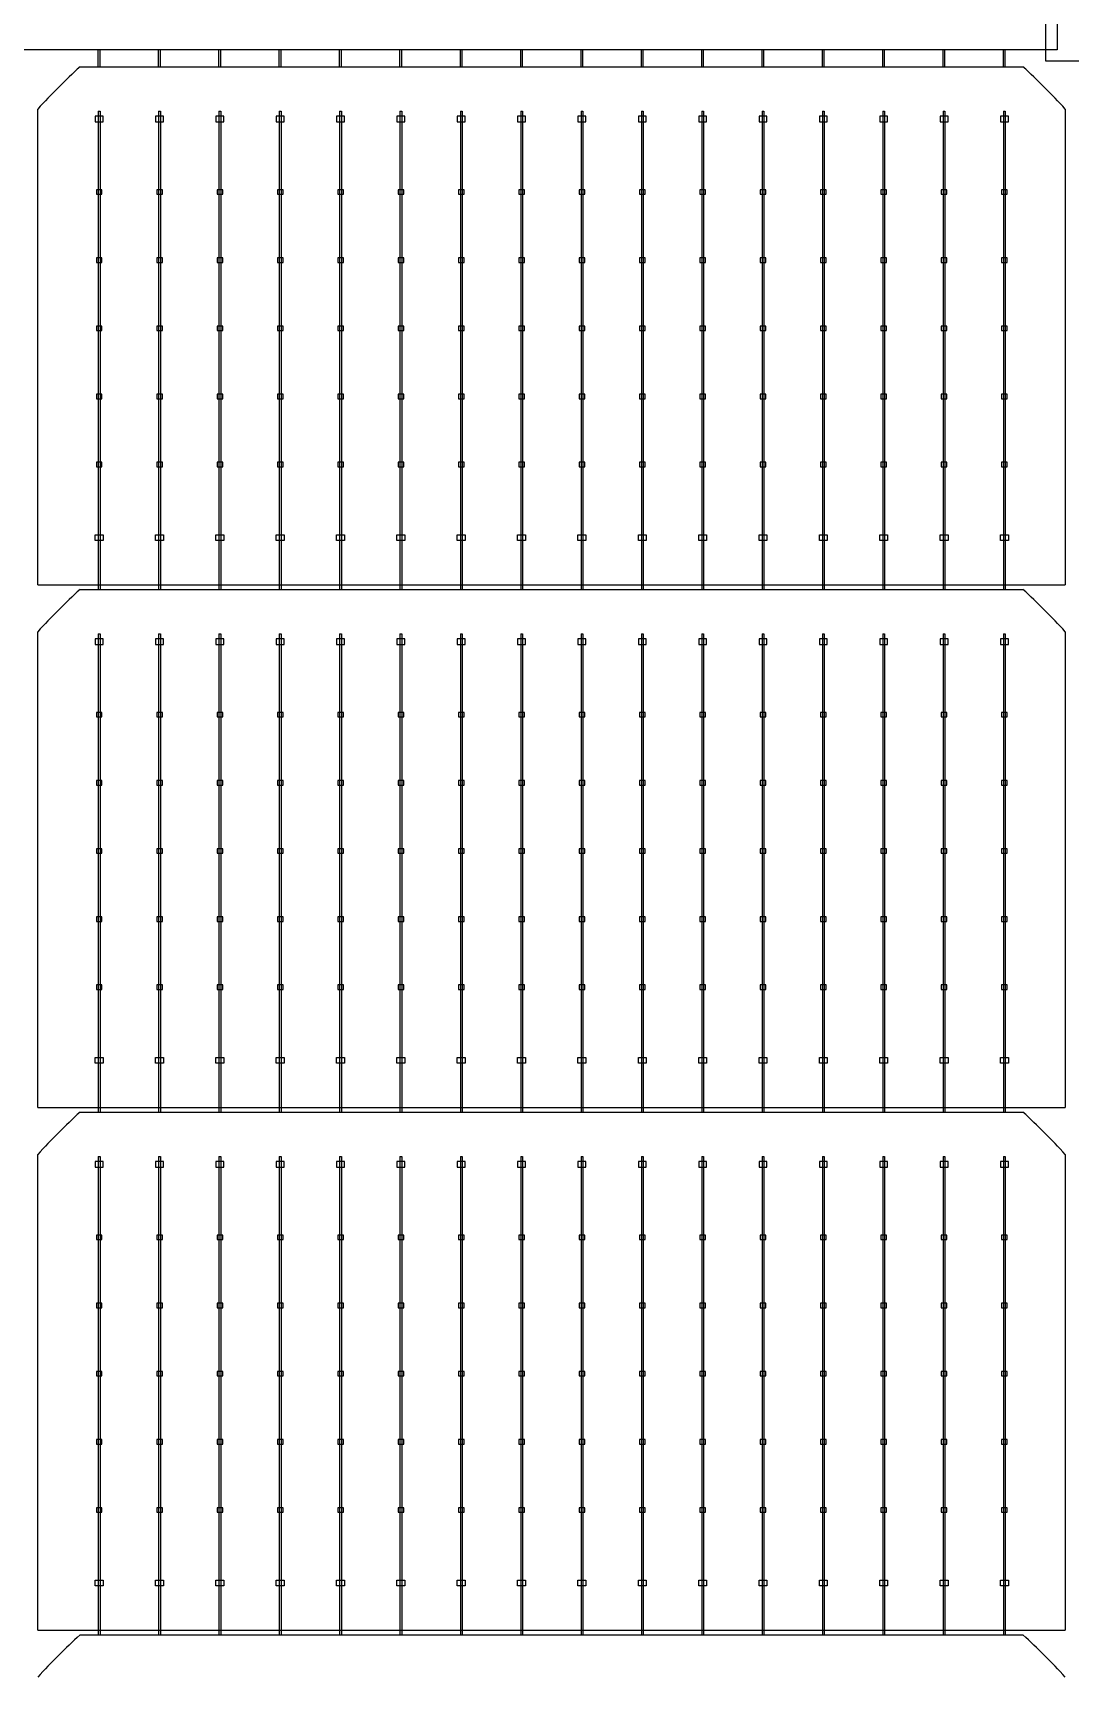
# Model space of a CAD drawing. Header units: millimetres. Extents: x 10297564 to 11610295, y -9287743 to -8409454.
# Drawn here: x 10400729 to 10403294, y -9094487 to -9090420 of the extents above; entities that cross this region are included whole.
import ezdxf

# ---------------------------------------------------------------- set-up
doc = ezdxf.new("R2010")
doc.units = ezdxf.units.MM
doc.header["$LTSCALE"] = 100

msp = doc.modelspace()

# ---------------------------------------------------------------- linework, layer by layer
for p, q in [((10400890.8, -9090504), (10400890.8, -9090462.1)), ((10400895.3, -9090504), (10400895.3, -9090462.1)), ((10401040, -9090504), (10401040, -9090462.1)), ((10401044.5, -9090504), (10401044.5, -9090462.1)), ((10401189.3, -9090504), (10401189.3, -9090462.1)), ((10401193.8, -9090504), (10401193.8, -9090462.1)), ((10401338.5, -9090504), (10401338.5, -9090462.1)), ((10401343, -9090504), (10401343, -9090462.1)), ((10401487.8, -9090504), (10401487.8, -9090462.1)), ((10401492.3, -9090504), (10401492.3, -9090462.1)), ((10401637, -9090504), (10401637, -9090462.1)), ((10401641.5, -9090504), (10401641.5, -9090462.1)), ((10401786.3, -9090504), (10401786.3, -9090462.1)), ((10401790.7, -9090504), (10401790.7, -9090462.1)), ((10401935.5, -9090504), (10401935.5, -9090462.1)), ((10401940, -9090504), (10401940, -9090462.1)), ((10402084.8, -9090504), (10402084.8, -9090462.1)), ((10402089.2, -9090504), (10402089.2, -9090462.1)), ((10402234, -9090504), (10402234, -9090462.1)), ((10402238.5, -9090504), (10402238.5, -9090462.1)), ((10402383.3, -9090504), (10402383.3, -9090462.1)), ((10402387.7, -9090504), (10402387.7, -9090462.1)), ((10402532.5, -9090504), (10402532.5, -9090462.1)), ((10402537, -9090504), (10402537, -9090462.1)), ((10402681.8, -9090504), (10402681.8, -9090462.1)), ((10402686.2, -9090504), (10402686.2, -9090462.1)), ((10402831, -9090504), (10402831, -9090462.1)), ((10402835.5, -9090504), (10402835.5, -9090462.1)), ((10402980.3, -9090504), (10402980.3, -9090462.1)), ((10402984.7, -9090504), (10402984.7, -9090462.1)), ((10403129.5, -9090504), (10403129.5, -9090462.1)), ((10403134, -9090504), (10403134, -9090462.1)), ((10400890.8, -9090613.8), (10400890.8, -9091796.7)), ((10400895.3, -9090613.8), (10400895.3, -9091796.7)), ((10401040, -9090613.8), (10401040, -9091796.7)), ((10401044.5, -9090613.8), (10401044.5, -9091796.7)), ((10401189.3, -9090613.8), (10401189.3, -9091796.7)), ((10401193.8, -9090613.8), (10401193.8, -9091796.7)), ((10401338.5, -9090613.8), (10401338.5, -9091796.7)), ((10401343, -9090613.8), (10401343, -9091796.7)), ((10401487.8, -9090613.8), (10401487.8, -9091796.7)), ((10401492.3, -9090613.8), (10401492.3, -9091796.7)), ((10401637, -9090613.8), (10401637, -9091796.7)), ((10401641.5, -9090613.8), (10401641.5, -9091796.7)), ((10401786.3, -9090613.8), (10401786.3, -9091796.7)), ((10401790.7, -9090613.8), (10401790.7, -9091796.7)), ((10401935.5, -9090613.8), (10401935.5, -9091796.7)), ((10401940, -9090613.8), (10401940, -9091796.7)), ((10402084.8, -9090613.8), (10402084.8, -9091796.7)), ((10402089.2, -9090613.8), (10402089.2, -9091796.7)), ((10402234, -9090613.8), (10402234, -9091796.7)), ((10402238.5, -9090613.8), (10402238.5, -9091796.7)), ((10402383.3, -9090613.8), (10402383.3, -9091796.7)), ((10402387.7, -9090613.8), (10402387.7, -9091796.7)), ((10402532.5, -9090613.8), (10402532.5, -9091796.7)), ((10402537, -9090613.8), (10402537, -9091796.7)), ((10402681.8, -9090613.8), (10402681.8, -9091796.7)), ((10402686.2, -9090613.8), (10402686.2, -9091796.7)), ((10402831, -9090613.8), (10402831, -9091796.7)), ((10402835.5, -9090613.8), (10402835.5, -9091796.7)), ((10402980.3, -9090613.8), (10402980.3, -9091796.7)), ((10402984.7, -9090613.8), (10402984.7, -9091796.7)), ((10403129.5, -9090613.8), (10403129.5, -9091796.7)), ((10403134, -9090613.8), (10403134, -9091796.7)), ((10400741, -9091785.5), (10403282.4, -9091785.5)), ((10400890.8, -9091906.5), (10400890.8, -9093089.4)), ((10400895.3, -9091906.5), (10400895.3, -9093089.4)), ((10401040, -9091906.5), (10401040, -9093089.4)), ((10401044.5, -9091906.5), (10401044.5, -9093089.4)), ((10401189.3, -9091906.5), (10401189.3, -9093089.4)), ((10401193.8, -9091906.5), (10401193.8, -9093089.4)), ((10401338.5, -9091906.5), (10401338.5, -9093089.4)), ((10401343, -9091906.5), (10401343, -9093089.4)), ((10401487.8, -9091906.5), (10401487.8, -9093089.4)), ((10401492.3, -9091906.5), (10401492.3, -9093089.4)), ((10401637, -9091906.5), (10401637, -9093089.4)), ((10401641.5, -9091906.5), (10401641.5, -9093089.4)), ((10401786.3, -9091906.5), (10401786.3, -9093089.4)), ((10401790.7, -9091906.5), (10401790.7, -9093089.4)), ((10401935.5, -9091906.5), (10401935.5, -9093089.4)), ((10401940, -9091906.5), (10401940, -9093089.4)), ((10402084.8, -9091906.5), (10402084.8, -9093089.4)), ((10402089.2, -9091906.5), (10402089.2, -9093089.4)), ((10402234, -9091906.5), (10402234, -9093089.4)), ((10402238.5, -9091906.5), (10402238.5, -9093089.4)), ((10402383.3, -9091906.5), (10402383.3, -9093089.4)), ((10402387.7, -9091906.5), (10402387.7, -9093089.4)), ((10402532.5, -9091906.5), (10402532.5, -9093089.4)), ((10402537, -9091906.5), (10402537, -9093089.4)), ((10402681.8, -9091906.5), (10402681.8, -9093089.4)), ((10402686.2, -9091906.5), (10402686.2, -9093089.4)), ((10402831, -9091906.5), (10402831, -9093089.4)), ((10402835.5, -9091906.5), (10402835.5, -9093089.4)), ((10402980.3, -9091906.5), (10402980.3, -9093089.4)), ((10402984.7, -9091906.5), (10402984.7, -9093089.4)), ((10403129.5, -9091906.5), (10403129.5, -9093089.4)), ((10403134, -9091906.5), (10403134, -9093089.4)), ((10400741, -9093078.1), (10403282.4, -9093078.1)), ((10400890.8, -9093199.1), (10400890.8, -9094382)), ((10400895.3, -9093199.1), (10400895.3, -9094382)), ((10401040, -9093199.1), (10401040, -9094382)), ((10401044.5, -9093199.1), (10401044.5, -9094382)), ((10401189.3, -9093199.1), (10401189.3, -9094382)), ((10401193.8, -9093199.1), (10401193.8, -9094382)), ((10401338.5, -9093199.1), (10401338.5, -9094382)), ((10401343, -9093199.1), (10401343, -9094382)), ((10401487.8, -9093199.1), (10401487.8, -9094382)), ((10401492.3, -9093199.1), (10401492.3, -9094382)), ((10401637, -9093199.1), (10401637, -9094382)), ((10401641.5, -9093199.1), (10401641.5, -9094382)), ((10401786.3, -9093199.1), (10401786.3, -9094382)), ((10401790.7, -9093199.1), (10401790.7, -9094382)), ((10401935.5, -9093199.1), (10401935.5, -9094382)), ((10401940, -9093199.1), (10401940, -9094382)), ((10402084.8, -9093199.1), (10402084.8, -9094382)), ((10402089.2, -9093199.1), (10402089.2, -9094382)), ((10402234, -9093199.1), (10402234, -9094382)), ((10402238.5, -9093199.1), (10402238.5, -9094382)), ((10402383.3, -9093199.1), (10402383.3, -9094382)), ((10402387.7, -9093199.1), (10402387.7, -9094382)), ((10402532.5, -9093199.1), (10402532.5, -9094382)), ((10402537, -9093199.1), (10402537, -9094382)), ((10402681.8, -9093199.1), (10402681.8, -9094382)), ((10402686.2, -9093199.1), (10402686.2, -9094382)), ((10402831, -9093199.1), (10402831, -9094382)), ((10402835.5, -9093199.1), (10402835.5, -9094382)), ((10402980.3, -9093199.1), (10402980.3, -9094382)), ((10402984.7, -9093199.1), (10402984.7, -9094382)), ((10403129.5, -9093199.1), (10403129.5, -9094382)), ((10403134, -9093199.1), (10403134, -9094382)), ((10400741, -9094370.8), (10403282.4, -9094370.8))]:
    msp.add_line(p, q)
for points in [[(10403359.8, -9090490), (10403234.3, -9090490), (10403234.3, -9090350.5), (10403359.8, -9090350.5)], [(10403262.2, -9090462.1), (10398198.9, -9090462.1), (10398198.9, -9090378.4), (10403262.2, -9090378.4)], [(10400902.8, -9090639.9), (10400902.8, -9090625.9), (10400883.3, -9090625.9), (10400883.3, -9090639.9)], [(10401052, -9090639.9), (10401052, -9090625.9), (10401032.5, -9090625.9), (10401032.5, -9090639.9)], [(10401201.3, -9090639.9), (10401201.3, -9090625.9), (10401181.8, -9090625.9), (10401181.8, -9090639.9)], [(10401350.5, -9090639.9), (10401350.5, -9090625.9), (10401331, -9090625.9), (10401331, -9090639.9)], [(10401499.8, -9090639.9), (10401499.8, -9090625.9), (10401480.3, -9090625.9), (10401480.3, -9090639.9)], [(10401649, -9090639.9), (10401649, -9090625.9), (10401629.5, -9090625.9), (10401629.5, -9090639.9)], [(10401798.3, -9090639.9), (10401798.3, -9090625.9), (10401778.8, -9090625.9), (10401778.8, -9090639.9)], [(10401947.5, -9090639.9), (10401947.5, -9090625.9), (10401928, -9090625.9), (10401928, -9090639.9)], [(10402096.8, -9090639.9), (10402096.8, -9090625.9), (10402077.2, -9090625.9), (10402077.2, -9090639.9)], [(10402246, -9090639.9), (10402246, -9090625.9), (10402226.5, -9090625.9), (10402226.5, -9090639.9)], [(10402395.3, -9090639.9), (10402395.3, -9090625.9), (10402375.7, -9090625.9), (10402375.7, -9090639.9)], [(10402544.5, -9090639.9), (10402544.5, -9090625.9), (10402525, -9090625.9), (10402525, -9090639.9)], [(10402693.8, -9090639.9), (10402693.8, -9090625.9), (10402674.2, -9090625.9), (10402674.2, -9090639.9)], [(10402843, -9090639.9), (10402843, -9090625.9), (10402823.5, -9090625.9), (10402823.5, -9090639.9)], [(10402992.3, -9090639.9), (10402992.3, -9090625.9), (10402972.7, -9090625.9), (10402972.7, -9090639.9)], [(10403141.5, -9090639.9), (10403141.5, -9090625.9), (10403122, -9090625.9), (10403122, -9090639.9)], [(10400886.1, -9090819.4), (10400900, -9090819.4), (10400900, -9090808.2), (10400886.1, -9090808.2)], [(10401035.3, -9090819.4), (10401049.3, -9090819.4), (10401049.3, -9090808.2), (10401035.3, -9090808.2)], [(10401184.6, -9090819.4), (10401198.5, -9090819.4), (10401198.5, -9090808.2), (10401184.6, -9090808.2)], [(10401333.8, -9090819.4), (10401347.7, -9090819.4), (10401347.7, -9090808.2), (10401333.8, -9090808.2)], [(10401483, -9090819.4), (10401497, -9090819.4), (10401497, -9090808.2), (10401483, -9090808.2)], [(10401632.3, -9090819.4), (10401646.2, -9090819.4), (10401646.2, -9090808.2), (10401632.3, -9090808.2)], [(10401781.5, -9090819.4), (10401795.5, -9090819.4), (10401795.5, -9090808.2), (10401781.5, -9090808.2)], [(10401930.8, -9090819.4), (10401944.7, -9090819.4), (10401944.7, -9090808.2), (10401930.8, -9090808.2)], [(10402080, -9090819.4), (10402094, -9090819.4), (10402094, -9090808.2), (10402080, -9090808.2)], [(10402229.3, -9090819.4), (10402243.2, -9090819.4), (10402243.2, -9090808.2), (10402229.3, -9090808.2)], [(10402378.5, -9090819.4), (10402392.5, -9090819.4), (10402392.5, -9090808.2), (10402378.5, -9090808.2)], [(10402527.8, -9090819.4), (10402541.7, -9090819.4), (10402541.7, -9090808.2), (10402527.8, -9090808.2)], [(10402677, -9090819.4), (10402691, -9090819.4), (10402691, -9090808.2), (10402677, -9090808.2)], [(10402826.3, -9090819.4), (10402840.2, -9090819.4), (10402840.2, -9090808.2), (10402826.3, -9090808.2)], [(10402975.5, -9090819.4), (10402989.5, -9090819.4), (10402989.5, -9090808.2), (10402975.5, -9090808.2)], [(10403124.8, -9090819.4), (10403138.7, -9090819.4), (10403138.7, -9090808.2), (10403124.8, -9090808.2)], [(10400886.1, -9090987.9), (10400900, -9090987.9), (10400900, -9090976.7), (10400886.1, -9090976.7)], [(10401035.3, -9090987.9), (10401049.3, -9090987.9), (10401049.3, -9090976.7), (10401035.3, -9090976.7)], [(10401184.6, -9090987.9), (10401198.5, -9090987.9), (10401198.5, -9090976.7), (10401184.6, -9090976.7)], [(10401333.8, -9090987.9), (10401347.7, -9090987.9), (10401347.7, -9090976.7), (10401333.8, -9090976.7)], [(10401483, -9090987.9), (10401497, -9090987.9), (10401497, -9090976.7), (10401483, -9090976.7)], [(10401632.3, -9090987.9), (10401646.2, -9090987.9), (10401646.2, -9090976.7), (10401632.3, -9090976.7)], [(10401781.5, -9090987.9), (10401795.5, -9090987.9), (10401795.5, -9090976.7), (10401781.5, -9090976.7)], [(10401930.8, -9090987.9), (10401944.7, -9090987.9), (10401944.7, -9090976.7), (10401930.8, -9090976.7)], [(10402080, -9090987.9), (10402094, -9090987.9), (10402094, -9090976.7), (10402080, -9090976.7)], [(10402229.3, -9090987.9), (10402243.2, -9090987.9), (10402243.2, -9090976.7), (10402229.3, -9090976.7)], [(10402378.5, -9090987.9), (10402392.5, -9090987.9), (10402392.5, -9090976.7), (10402378.5, -9090976.7)], [(10402527.8, -9090987.9), (10402541.7, -9090987.9), (10402541.7, -9090976.7), (10402527.8, -9090976.7)], [(10402677, -9090987.9), (10402691, -9090987.9), (10402691, -9090976.7), (10402677, -9090976.7)], [(10402826.3, -9090987.9), (10402840.2, -9090987.9), (10402840.2, -9090976.7), (10402826.3, -9090976.7)], [(10402975.5, -9090987.9), (10402989.5, -9090987.9), (10402989.5, -9090976.7), (10402975.5, -9090976.7)], [(10403124.8, -9090987.9), (10403138.7, -9090987.9), (10403138.7, -9090976.7), (10403124.8, -9090976.7)], [(10400886.1, -9091156.4), (10400900, -9091156.4), (10400900, -9091145.2), (10400886.1, -9091145.2)], [(10401035.3, -9091156.4), (10401049.3, -9091156.4), (10401049.3, -9091145.2), (10401035.3, -9091145.2)], [(10401184.6, -9091156.4), (10401198.5, -9091156.4), (10401198.5, -9091145.2), (10401184.6, -9091145.2)], [(10401333.8, -9091156.4), (10401347.7, -9091156.4), (10401347.7, -9091145.2), (10401333.8, -9091145.2)], [(10401483, -9091156.4), (10401497, -9091156.4), (10401497, -9091145.2), (10401483, -9091145.2)], [(10401632.3, -9091156.4), (10401646.2, -9091156.4), (10401646.2, -9091145.2), (10401632.3, -9091145.2)], [(10401781.5, -9091156.4), (10401795.5, -9091156.4), (10401795.5, -9091145.2), (10401781.5, -9091145.2)], [(10401930.8, -9091156.4), (10401944.7, -9091156.4), (10401944.7, -9091145.2), (10401930.8, -9091145.2)], [(10402080, -9091156.4), (10402094, -9091156.4), (10402094, -9091145.2), (10402080, -9091145.2)], [(10402229.3, -9091156.4), (10402243.2, -9091156.4), (10402243.2, -9091145.2), (10402229.3, -9091145.2)], [(10402378.5, -9091156.4), (10402392.5, -9091156.4), (10402392.5, -9091145.2), (10402378.5, -9091145.2)], [(10402527.8, -9091156.4), (10402541.7, -9091156.4), (10402541.7, -9091145.2), (10402527.8, -9091145.2)], [(10402677, -9091156.4), (10402691, -9091156.4), (10402691, -9091145.2), (10402677, -9091145.2)], [(10402826.3, -9091156.4), (10402840.2, -9091156.4), (10402840.2, -9091145.2), (10402826.3, -9091145.2)], [(10402975.5, -9091156.4), (10402989.5, -9091156.4), (10402989.5, -9091145.2), (10402975.5, -9091145.2)], [(10403124.8, -9091156.4), (10403138.7, -9091156.4), (10403138.7, -9091145.2), (10403124.8, -9091145.2)], [(10400886.1, -9091324.9), (10400900, -9091324.9), (10400900, -9091313.7), (10400886.1, -9091313.7)], [(10401035.3, -9091324.9), (10401049.3, -9091324.9), (10401049.3, -9091313.7), (10401035.3, -9091313.7)], [(10401184.6, -9091324.9), (10401198.5, -9091324.9), (10401198.5, -9091313.7), (10401184.6, -9091313.7)], [(10401333.8, -9091324.9), (10401347.7, -9091324.9), (10401347.7, -9091313.7), (10401333.8, -9091313.7)], [(10401483, -9091324.9), (10401497, -9091324.9), (10401497, -9091313.7), (10401483, -9091313.7)], [(10401632.3, -9091324.9), (10401646.2, -9091324.9), (10401646.2, -9091313.7), (10401632.3, -9091313.7)], [(10401781.5, -9091324.9), (10401795.5, -9091324.9), (10401795.5, -9091313.7), (10401781.5, -9091313.7)], [(10401930.8, -9091324.9), (10401944.7, -9091324.9), (10401944.7, -9091313.7), (10401930.8, -9091313.7)], [(10402080, -9091324.9), (10402094, -9091324.9), (10402094, -9091313.7), (10402080, -9091313.7)], [(10402229.3, -9091324.9), (10402243.2, -9091324.9), (10402243.2, -9091313.7), (10402229.3, -9091313.7)], [(10402378.5, -9091324.9), (10402392.5, -9091324.9), (10402392.5, -9091313.7), (10402378.5, -9091313.7)], [(10402527.8, -9091324.9), (10402541.7, -9091324.9), (10402541.7, -9091313.7), (10402527.8, -9091313.7)], [(10402677, -9091324.9), (10402691, -9091324.9), (10402691, -9091313.7), (10402677, -9091313.7)], [(10402826.3, -9091324.9), (10402840.2, -9091324.9), (10402840.2, -9091313.7), (10402826.3, -9091313.7)], [(10402975.5, -9091324.9), (10402989.5, -9091324.9), (10402989.5, -9091313.7), (10402975.5, -9091313.7)], [(10403124.8, -9091324.9), (10403138.7, -9091324.9), (10403138.7, -9091313.7), (10403124.8, -9091313.7)], [(10400886.1, -9091493.4), (10400900, -9091493.4), (10400900, -9091482.2), (10400886.1, -9091482.2)], [(10401035.3, -9091493.4), (10401049.3, -9091493.4), (10401049.3, -9091482.2), (10401035.3, -9091482.2)], [(10401184.6, -9091493.4), (10401198.5, -9091493.4), (10401198.5, -9091482.2), (10401184.6, -9091482.2)], [(10401333.8, -9091493.4), (10401347.7, -9091493.4), (10401347.7, -9091482.2), (10401333.8, -9091482.2)], [(10401483, -9091493.4), (10401497, -9091493.4), (10401497, -9091482.2), (10401483, -9091482.2)], [(10401632.3, -9091493.4), (10401646.2, -9091493.4), (10401646.2, -9091482.2), (10401632.3, -9091482.2)], [(10401781.5, -9091493.4), (10401795.5, -9091493.4), (10401795.5, -9091482.2), (10401781.5, -9091482.2)], [(10401930.8, -9091493.4), (10401944.7, -9091493.4), (10401944.7, -9091482.2), (10401930.8, -9091482.2)], [(10402080, -9091493.4), (10402094, -9091493.4), (10402094, -9091482.2), (10402080, -9091482.2)], [(10402229.3, -9091493.4), (10402243.2, -9091493.4), (10402243.2, -9091482.2), (10402229.3, -9091482.2)], [(10402378.5, -9091493.4), (10402392.5, -9091493.4), (10402392.5, -9091482.2), (10402378.5, -9091482.2)], [(10402527.8, -9091493.4), (10402541.7, -9091493.4), (10402541.7, -9091482.2), (10402527.8, -9091482.2)], [(10402677, -9091493.4), (10402691, -9091493.4), (10402691, -9091482.2), (10402677, -9091482.2)], [(10402826.3, -9091493.4), (10402840.2, -9091493.4), (10402840.2, -9091482.2), (10402826.3, -9091482.2)], [(10402975.5, -9091493.4), (10402989.5, -9091493.4), (10402989.5, -9091482.2), (10402975.5, -9091482.2)], [(10403124.8, -9091493.4), (10403138.7, -9091493.4), (10403138.7, -9091482.2), (10403124.8, -9091482.2)], [(10400902.8, -9091661.7), (10400902.8, -9091675.7), (10400883.3, -9091675.7), (10400883.3, -9091661.7)], [(10401052, -9091661.7), (10401052, -9091675.7), (10401032.5, -9091675.7), (10401032.5, -9091661.7)], [(10401201.3, -9091661.7), (10401201.3, -9091675.7), (10401181.8, -9091675.7), (10401181.8, -9091661.7)], [(10401350.5, -9091661.7), (10401350.5, -9091675.7), (10401331, -9091675.7), (10401331, -9091661.7)], [(10401499.8, -9091661.7), (10401499.8, -9091675.7), (10401480.3, -9091675.7), (10401480.3, -9091661.7)], [(10401649, -9091661.7), (10401649, -9091675.7), (10401629.5, -9091675.7), (10401629.5, -9091661.7)], [(10401798.3, -9091661.7), (10401798.3, -9091675.7), (10401778.8, -9091675.7), (10401778.8, -9091661.7)], [(10401947.5, -9091661.7), (10401947.5, -9091675.7), (10401928, -9091675.7), (10401928, -9091661.7)], [(10402096.8, -9091661.7), (10402096.8, -9091675.7), (10402077.2, -9091675.7), (10402077.2, -9091661.7)], [(10402246, -9091661.7), (10402246, -9091675.7), (10402226.5, -9091675.7), (10402226.5, -9091661.7)], [(10402395.3, -9091661.7), (10402395.3, -9091675.7), (10402375.7, -9091675.7), (10402375.7, -9091661.7)], [(10402544.5, -9091661.7), (10402544.5, -9091675.7), (10402525, -9091675.7), (10402525, -9091661.7)], [(10402693.8, -9091661.7), (10402693.8, -9091675.7), (10402674.2, -9091675.7), (10402674.2, -9091661.7)], [(10402843, -9091661.7), (10402843, -9091675.7), (10402823.5, -9091675.7), (10402823.5, -9091661.7)], [(10402992.3, -9091661.7), (10402992.3, -9091675.7), (10402972.7, -9091675.7), (10402972.7, -9091661.7)], [(10403141.5, -9091661.7), (10403141.5, -9091675.7), (10403122, -9091675.7), (10403122, -9091661.7)], [(10400902.8, -9091932.6), (10400902.8, -9091918.6), (10400883.3, -9091918.6), (10400883.3, -9091932.6)], [(10401052, -9091932.6), (10401052, -9091918.6), (10401032.5, -9091918.6), (10401032.5, -9091932.6)], [(10401201.3, -9091932.6), (10401201.3, -9091918.6), (10401181.8, -9091918.6), (10401181.8, -9091932.6)], [(10401350.5, -9091932.6), (10401350.5, -9091918.6), (10401331, -9091918.6), (10401331, -9091932.6)], [(10401499.8, -9091932.6), (10401499.8, -9091918.6), (10401480.3, -9091918.6), (10401480.3, -9091932.6)], [(10401649, -9091932.6), (10401649, -9091918.6), (10401629.5, -9091918.6), (10401629.5, -9091932.6)], [(10401798.3, -9091932.6), (10401798.3, -9091918.6), (10401778.8, -9091918.6), (10401778.8, -9091932.6)], [(10401947.5, -9091932.6), (10401947.5, -9091918.6), (10401928, -9091918.6), (10401928, -9091932.6)], [(10402096.8, -9091932.6), (10402096.8, -9091918.6), (10402077.2, -9091918.6), (10402077.2, -9091932.6)], [(10402246, -9091932.6), (10402246, -9091918.6), (10402226.5, -9091918.6), (10402226.5, -9091932.6)], [(10402395.3, -9091932.6), (10402395.3, -9091918.6), (10402375.7, -9091918.6), (10402375.7, -9091932.6)], [(10402544.5, -9091932.6), (10402544.5, -9091918.6), (10402525, -9091918.6), (10402525, -9091932.6)], [(10402693.8, -9091932.6), (10402693.8, -9091918.6), (10402674.2, -9091918.6), (10402674.2, -9091932.6)], [(10402843, -9091932.6), (10402843, -9091918.6), (10402823.5, -9091918.6), (10402823.5, -9091932.6)], [(10402992.3, -9091932.6), (10402992.3, -9091918.6), (10402972.7, -9091918.6), (10402972.7, -9091932.6)], [(10403141.5, -9091932.6), (10403141.5, -9091918.6), (10403122, -9091918.6), (10403122, -9091932.6)], [(10400886.1, -9092112.1), (10400900, -9092112.1), (10400900, -9092100.9), (10400886.1, -9092100.9)], [(10401035.3, -9092112.1), (10401049.3, -9092112.1), (10401049.3, -9092100.9), (10401035.3, -9092100.9)], [(10401184.6, -9092112.1), (10401198.5, -9092112.1), (10401198.5, -9092100.9), (10401184.6, -9092100.9)], [(10401333.8, -9092112.1), (10401347.7, -9092112.1), (10401347.7, -9092100.9), (10401333.8, -9092100.9)], [(10401483, -9092112.1), (10401497, -9092112.1), (10401497, -9092100.9), (10401483, -9092100.9)], [(10401632.3, -9092112.1), (10401646.2, -9092112.1), (10401646.2, -9092100.9), (10401632.3, -9092100.9)], [(10401781.5, -9092112.1), (10401795.5, -9092112.1), (10401795.5, -9092100.9), (10401781.5, -9092100.9)], [(10401930.8, -9092112.1), (10401944.7, -9092112.1), (10401944.7, -9092100.9), (10401930.8, -9092100.9)], [(10402080, -9092112.1), (10402094, -9092112.1), (10402094, -9092100.9), (10402080, -9092100.9)], [(10402229.3, -9092112.1), (10402243.2, -9092112.1), (10402243.2, -9092100.9), (10402229.3, -9092100.9)], [(10402378.5, -9092112.1), (10402392.5, -9092112.1), (10402392.5, -9092100.9), (10402378.5, -9092100.9)], [(10402527.8, -9092112.1), (10402541.7, -9092112.1), (10402541.7, -9092100.9), (10402527.8, -9092100.9)], [(10402677, -9092112.1), (10402691, -9092112.1), (10402691, -9092100.9), (10402677, -9092100.9)], [(10402826.3, -9092112.1), (10402840.2, -9092112.1), (10402840.2, -9092100.9), (10402826.3, -9092100.9)], [(10402975.5, -9092112.1), (10402989.5, -9092112.1), (10402989.5, -9092100.9), (10402975.5, -9092100.9)], [(10403124.8, -9092112.1), (10403138.7, -9092112.1), (10403138.7, -9092100.9), (10403124.8, -9092100.9)], [(10400886.1, -9092280.6), (10400900, -9092280.6), (10400900, -9092269.4), (10400886.1, -9092269.4)], [(10401035.3, -9092280.6), (10401049.3, -9092280.6), (10401049.3, -9092269.4), (10401035.3, -9092269.4)], [(10401184.6, -9092280.6), (10401198.5, -9092280.6), (10401198.5, -9092269.4), (10401184.6, -9092269.4)], [(10401333.8, -9092280.6), (10401347.7, -9092280.6), (10401347.7, -9092269.4), (10401333.8, -9092269.4)], [(10401483, -9092280.6), (10401497, -9092280.6), (10401497, -9092269.4), (10401483, -9092269.4)], [(10401632.3, -9092280.6), (10401646.2, -9092280.6), (10401646.2, -9092269.4), (10401632.3, -9092269.4)], [(10401781.5, -9092280.6), (10401795.5, -9092280.6), (10401795.5, -9092269.4), (10401781.5, -9092269.4)], [(10401930.8, -9092280.6), (10401944.7, -9092280.6), (10401944.7, -9092269.4), (10401930.8, -9092269.4)], [(10402080, -9092280.6), (10402094, -9092280.6), (10402094, -9092269.4), (10402080, -9092269.4)], [(10402229.3, -9092280.6), (10402243.2, -9092280.6), (10402243.2, -9092269.4), (10402229.3, -9092269.4)], [(10402378.5, -9092280.6), (10402392.5, -9092280.6), (10402392.5, -9092269.4), (10402378.5, -9092269.4)], [(10402527.8, -9092280.6), (10402541.7, -9092280.6), (10402541.7, -9092269.4), (10402527.8, -9092269.4)], [(10402677, -9092280.6), (10402691, -9092280.6), (10402691, -9092269.4), (10402677, -9092269.4)], [(10402826.3, -9092280.6), (10402840.2, -9092280.6), (10402840.2, -9092269.4), (10402826.3, -9092269.4)], [(10402975.5, -9092280.6), (10402989.5, -9092280.6), (10402989.5, -9092269.4), (10402975.5, -9092269.4)], [(10403124.8, -9092280.6), (10403138.7, -9092280.6), (10403138.7, -9092269.4), (10403124.8, -9092269.4)], [(10400886.1, -9092449.1), (10400900, -9092449.1), (10400900, -9092437.9), (10400886.1, -9092437.9)], [(10401035.3, -9092449.1), (10401049.3, -9092449.1), (10401049.3, -9092437.9), (10401035.3, -9092437.9)], [(10401184.6, -9092449.1), (10401198.5, -9092449.1), (10401198.5, -9092437.9), (10401184.6, -9092437.9)], [(10401333.8, -9092449.1), (10401347.7, -9092449.1), (10401347.7, -9092437.9), (10401333.8, -9092437.9)], [(10401483, -9092449.1), (10401497, -9092449.1), (10401497, -9092437.9), (10401483, -9092437.9)], [(10401632.3, -9092449.1), (10401646.2, -9092449.1), (10401646.2, -9092437.9), (10401632.3, -9092437.9)], [(10401781.5, -9092449.1), (10401795.5, -9092449.1), (10401795.5, -9092437.9), (10401781.5, -9092437.9)], [(10401930.8, -9092449.1), (10401944.7, -9092449.1), (10401944.7, -9092437.9), (10401930.8, -9092437.9)], [(10402080, -9092449.1), (10402094, -9092449.1), (10402094, -9092437.9), (10402080, -9092437.9)], [(10402229.3, -9092449.1), (10402243.2, -9092449.1), (10402243.2, -9092437.9), (10402229.3, -9092437.9)], [(10402378.5, -9092449.1), (10402392.5, -9092449.1), (10402392.5, -9092437.9), (10402378.5, -9092437.9)], [(10402527.8, -9092449.1), (10402541.7, -9092449.1), (10402541.7, -9092437.9), (10402527.8, -9092437.9)], [(10402677, -9092449.1), (10402691, -9092449.1), (10402691, -9092437.9), (10402677, -9092437.9)], [(10402826.3, -9092449.1), (10402840.2, -9092449.1), (10402840.2, -9092437.9), (10402826.3, -9092437.9)], [(10402975.5, -9092449.1), (10402989.5, -9092449.1), (10402989.5, -9092437.9), (10402975.5, -9092437.9)], [(10403124.8, -9092449.1), (10403138.7, -9092449.1), (10403138.7, -9092437.9), (10403124.8, -9092437.9)], [(10400886.1, -9092617.6), (10400900, -9092617.6), (10400900, -9092606.4), (10400886.1, -9092606.4)], [(10401035.3, -9092617.6), (10401049.3, -9092617.6), (10401049.3, -9092606.4), (10401035.3, -9092606.4)], [(10401184.6, -9092617.6), (10401198.5, -9092617.6), (10401198.5, -9092606.4), (10401184.6, -9092606.4)], [(10401333.8, -9092617.6), (10401347.7, -9092617.6), (10401347.7, -9092606.4), (10401333.8, -9092606.4)], [(10401483, -9092617.6), (10401497, -9092617.6), (10401497, -9092606.4), (10401483, -9092606.4)], [(10401632.3, -9092617.6), (10401646.2, -9092617.6), (10401646.2, -9092606.4), (10401632.3, -9092606.4)], [(10401781.5, -9092617.6), (10401795.5, -9092617.6), (10401795.5, -9092606.4), (10401781.5, -9092606.4)], [(10401930.8, -9092617.6), (10401944.7, -9092617.6), (10401944.7, -9092606.4), (10401930.8, -9092606.4)], [(10402080, -9092617.6), (10402094, -9092617.6), (10402094, -9092606.4), (10402080, -9092606.4)], [(10402229.3, -9092617.6), (10402243.2, -9092617.6), (10402243.2, -9092606.4), (10402229.3, -9092606.4)], [(10402378.5, -9092617.6), (10402392.5, -9092617.6), (10402392.5, -9092606.4), (10402378.5, -9092606.4)], [(10402527.8, -9092617.6), (10402541.7, -9092617.6), (10402541.7, -9092606.4), (10402527.8, -9092606.4)], [(10402677, -9092617.6), (10402691, -9092617.6), (10402691, -9092606.4), (10402677, -9092606.4)], [(10402826.3, -9092617.6), (10402840.2, -9092617.6), (10402840.2, -9092606.4), (10402826.3, -9092606.4)], [(10402975.5, -9092617.6), (10402989.5, -9092617.6), (10402989.5, -9092606.4), (10402975.5, -9092606.4)], [(10403124.8, -9092617.6), (10403138.7, -9092617.6), (10403138.7, -9092606.4), (10403124.8, -9092606.4)], [(10400886.1, -9092786.1), (10400900, -9092786.1), (10400900, -9092774.9), (10400886.1, -9092774.9)], [(10401035.3, -9092786.1), (10401049.3, -9092786.1), (10401049.3, -9092774.9), (10401035.3, -9092774.9)], [(10401184.6, -9092786.1), (10401198.5, -9092786.1), (10401198.5, -9092774.9), (10401184.6, -9092774.9)], [(10401333.8, -9092786.1), (10401347.7, -9092786.1), (10401347.7, -9092774.9), (10401333.8, -9092774.9)], [(10401483, -9092786.1), (10401497, -9092786.1), (10401497, -9092774.9), (10401483, -9092774.9)], [(10401632.3, -9092786.1), (10401646.2, -9092786.1), (10401646.2, -9092774.9), (10401632.3, -9092774.9)], [(10401781.5, -9092786.1), (10401795.5, -9092786.1), (10401795.5, -9092774.9), (10401781.5, -9092774.9)], [(10401930.8, -9092786.1), (10401944.7, -9092786.1), (10401944.7, -9092774.9), (10401930.8, -9092774.9)], [(10402080, -9092786.1), (10402094, -9092786.1), (10402094, -9092774.9), (10402080, -9092774.9)], [(10402229.3, -9092786.1), (10402243.2, -9092786.1), (10402243.2, -9092774.9), (10402229.3, -9092774.9)], [(10402378.5, -9092786.1), (10402392.5, -9092786.1), (10402392.5, -9092774.9), (10402378.5, -9092774.9)], [(10402527.8, -9092786.1), (10402541.7, -9092786.1), (10402541.7, -9092774.9), (10402527.8, -9092774.9)], [(10402677, -9092786.1), (10402691, -9092786.1), (10402691, -9092774.9), (10402677, -9092774.9)], [(10402826.3, -9092786.1), (10402840.2, -9092786.1), (10402840.2, -9092774.9), (10402826.3, -9092774.9)], [(10402975.5, -9092786.1), (10402989.5, -9092786.1), (10402989.5, -9092774.9), (10402975.5, -9092774.9)], [(10403124.8, -9092786.1), (10403138.7, -9092786.1), (10403138.7, -9092774.9), (10403124.8, -9092774.9)], [(10400902.8, -9092954.4), (10400902.8, -9092968.4), (10400883.3, -9092968.4), (10400883.3, -9092954.4)], [(10401052, -9092954.4), (10401052, -9092968.4), (10401032.5, -9092968.4), (10401032.5, -9092954.4)], [(10401201.3, -9092954.4), (10401201.3, -9092968.4), (10401181.8, -9092968.4), (10401181.8, -9092954.4)], [(10401350.5, -9092954.4), (10401350.5, -9092968.4), (10401331, -9092968.4), (10401331, -9092954.4)], [(10401499.8, -9092954.4), (10401499.8, -9092968.4), (10401480.3, -9092968.4), (10401480.3, -9092954.4)], [(10401649, -9092954.4), (10401649, -9092968.4), (10401629.5, -9092968.4), (10401629.5, -9092954.4)], [(10401798.3, -9092954.4), (10401798.3, -9092968.4), (10401778.8, -9092968.4), (10401778.8, -9092954.4)], [(10401947.5, -9092954.4), (10401947.5, -9092968.4), (10401928, -9092968.4), (10401928, -9092954.4)], [(10402096.8, -9092954.4), (10402096.8, -9092968.4), (10402077.2, -9092968.4), (10402077.2, -9092954.4)], [(10402246, -9092954.4), (10402246, -9092968.4), (10402226.5, -9092968.4), (10402226.5, -9092954.4)], [(10402395.3, -9092954.4), (10402395.3, -9092968.4), (10402375.7, -9092968.4), (10402375.7, -9092954.4)], [(10402544.5, -9092954.4), (10402544.5, -9092968.4), (10402525, -9092968.4), (10402525, -9092954.4)], [(10402693.8, -9092954.4), (10402693.8, -9092968.4), (10402674.2, -9092968.4), (10402674.2, -9092954.4)], [(10402843, -9092954.4), (10402843, -9092968.4), (10402823.5, -9092968.4), (10402823.5, -9092954.4)], [(10402992.3, -9092954.4), (10402992.3, -9092968.4), (10402972.7, -9092968.4), (10402972.7, -9092954.4)], [(10403141.5, -9092954.4), (10403141.5, -9092968.4), (10403122, -9092968.4), (10403122, -9092954.4)], [(10400902.8, -9093225.2), (10400902.8, -9093211.3), (10400883.3, -9093211.3), (10400883.3, -9093225.2)], [(10401052, -9093225.2), (10401052, -9093211.3), (10401032.5, -9093211.3), (10401032.5, -9093225.2)], [(10401201.3, -9093225.2), (10401201.3, -9093211.3), (10401181.8, -9093211.3), (10401181.8, -9093225.2)], [(10401350.5, -9093225.2), (10401350.5, -9093211.3), (10401331, -9093211.3), (10401331, -9093225.2)], [(10401499.8, -9093225.2), (10401499.8, -9093211.3), (10401480.3, -9093211.3), (10401480.3, -9093225.2)], [(10401649, -9093225.2), (10401649, -9093211.3), (10401629.5, -9093211.3), (10401629.5, -9093225.2)], [(10401798.3, -9093225.2), (10401798.3, -9093211.3), (10401778.8, -9093211.3), (10401778.8, -9093225.2)], [(10401947.5, -9093225.2), (10401947.5, -9093211.3), (10401928, -9093211.3), (10401928, -9093225.2)], [(10402096.8, -9093225.2), (10402096.8, -9093211.3), (10402077.2, -9093211.3), (10402077.2, -9093225.2)], [(10402246, -9093225.2), (10402246, -9093211.3), (10402226.5, -9093211.3), (10402226.5, -9093225.2)], [(10402395.3, -9093225.2), (10402395.3, -9093211.3), (10402375.7, -9093211.3), (10402375.7, -9093225.2)], [(10402544.5, -9093225.2), (10402544.5, -9093211.3), (10402525, -9093211.3), (10402525, -9093225.2)], [(10402693.8, -9093225.2), (10402693.8, -9093211.3), (10402674.2, -9093211.3), (10402674.2, -9093225.2)], [(10402843, -9093225.2), (10402843, -9093211.3), (10402823.5, -9093211.3), (10402823.5, -9093225.2)], [(10402992.3, -9093225.2), (10402992.3, -9093211.3), (10402972.7, -9093211.3), (10402972.7, -9093225.2)], [(10403141.5, -9093225.2), (10403141.5, -9093211.3), (10403122, -9093211.3), (10403122, -9093225.2)], [(10400886.1, -9093404.7), (10400900, -9093404.7), (10400900, -9093393.6), (10400886.1, -9093393.6)], [(10401035.3, -9093404.7), (10401049.3, -9093404.7), (10401049.3, -9093393.6), (10401035.3, -9093393.6)], [(10401184.6, -9093404.7), (10401198.5, -9093404.7), (10401198.5, -9093393.6), (10401184.6, -9093393.6)], [(10401333.8, -9093404.7), (10401347.7, -9093404.7), (10401347.7, -9093393.6), (10401333.8, -9093393.6)], [(10401483, -9093404.7), (10401497, -9093404.7), (10401497, -9093393.6), (10401483, -9093393.6)], [(10401632.3, -9093404.7), (10401646.2, -9093404.7), (10401646.2, -9093393.6), (10401632.3, -9093393.6)], [(10401781.5, -9093404.7), (10401795.5, -9093404.7), (10401795.5, -9093393.6), (10401781.5, -9093393.6)], [(10401930.8, -9093404.7), (10401944.7, -9093404.7), (10401944.7, -9093393.6), (10401930.8, -9093393.6)], [(10402080, -9093404.7), (10402094, -9093404.7), (10402094, -9093393.6), (10402080, -9093393.6)], [(10402229.3, -9093404.7), (10402243.2, -9093404.7), (10402243.2, -9093393.6), (10402229.3, -9093393.6)], [(10402378.5, -9093404.7), (10402392.5, -9093404.7), (10402392.5, -9093393.6), (10402378.5, -9093393.6)], [(10402527.8, -9093404.7), (10402541.7, -9093404.7), (10402541.7, -9093393.6), (10402527.8, -9093393.6)], [(10402677, -9093404.7), (10402691, -9093404.7), (10402691, -9093393.6), (10402677, -9093393.6)], [(10402826.3, -9093404.7), (10402840.2, -9093404.7), (10402840.2, -9093393.6), (10402826.3, -9093393.6)], [(10402975.5, -9093404.7), (10402989.5, -9093404.7), (10402989.5, -9093393.6), (10402975.5, -9093393.6)], [(10403124.8, -9093404.7), (10403138.7, -9093404.7), (10403138.7, -9093393.6), (10403124.8, -9093393.6)], [(10400886.1, -9093573.2), (10400900, -9093573.2), (10400900, -9093562.1), (10400886.1, -9093562.1)], [(10401035.3, -9093573.2), (10401049.3, -9093573.2), (10401049.3, -9093562.1), (10401035.3, -9093562.1)], [(10401184.6, -9093573.2), (10401198.5, -9093573.2), (10401198.5, -9093562.1), (10401184.6, -9093562.1)], [(10401333.8, -9093573.2), (10401347.7, -9093573.2), (10401347.7, -9093562.1), (10401333.8, -9093562.1)], [(10401483, -9093573.2), (10401497, -9093573.2), (10401497, -9093562.1), (10401483, -9093562.1)], [(10401632.3, -9093573.2), (10401646.2, -9093573.2), (10401646.2, -9093562.1), (10401632.3, -9093562.1)], [(10401781.5, -9093573.2), (10401795.5, -9093573.2), (10401795.5, -9093562.1), (10401781.5, -9093562.1)], [(10401930.8, -9093573.2), (10401944.7, -9093573.2), (10401944.7, -9093562.1), (10401930.8, -9093562.1)], [(10402080, -9093573.2), (10402094, -9093573.2), (10402094, -9093562.1), (10402080, -9093562.1)], [(10402229.3, -9093573.2), (10402243.2, -9093573.2), (10402243.2, -9093562.1), (10402229.3, -9093562.1)], [(10402378.5, -9093573.2), (10402392.5, -9093573.2), (10402392.5, -9093562.1), (10402378.5, -9093562.1)], [(10402527.8, -9093573.2), (10402541.7, -9093573.2), (10402541.7, -9093562.1), (10402527.8, -9093562.1)], [(10402677, -9093573.2), (10402691, -9093573.2), (10402691, -9093562.1), (10402677, -9093562.1)], [(10402826.3, -9093573.2), (10402840.2, -9093573.2), (10402840.2, -9093562.1), (10402826.3, -9093562.1)], [(10402975.5, -9093573.2), (10402989.5, -9093573.2), (10402989.5, -9093562.1), (10402975.5, -9093562.1)], [(10403124.8, -9093573.2), (10403138.7, -9093573.2), (10403138.7, -9093562.1), (10403124.8, -9093562.1)], [(10400886.1, -9093741.7), (10400900, -9093741.7), (10400900, -9093730.6), (10400886.1, -9093730.6)], [(10401035.3, -9093741.7), (10401049.3, -9093741.7), (10401049.3, -9093730.6), (10401035.3, -9093730.6)], [(10401184.6, -9093741.7), (10401198.5, -9093741.7), (10401198.5, -9093730.6), (10401184.6, -9093730.6)], [(10401333.8, -9093741.7), (10401347.7, -9093741.7), (10401347.7, -9093730.6), (10401333.8, -9093730.6)], [(10401483, -9093741.7), (10401497, -9093741.7), (10401497, -9093730.6), (10401483, -9093730.6)], [(10401632.3, -9093741.7), (10401646.2, -9093741.7), (10401646.2, -9093730.6), (10401632.3, -9093730.6)], [(10401781.5, -9093741.7), (10401795.5, -9093741.7), (10401795.5, -9093730.6), (10401781.5, -9093730.6)], [(10401930.8, -9093741.7), (10401944.7, -9093741.7), (10401944.7, -9093730.6), (10401930.8, -9093730.6)], [(10402080, -9093741.7), (10402094, -9093741.7), (10402094, -9093730.6), (10402080, -9093730.6)], [(10402229.3, -9093741.7), (10402243.2, -9093741.7), (10402243.2, -9093730.6), (10402229.3, -9093730.6)], [(10402378.5, -9093741.7), (10402392.5, -9093741.7), (10402392.5, -9093730.6), (10402378.5, -9093730.6)], [(10402527.8, -9093741.7), (10402541.7, -9093741.7), (10402541.7, -9093730.6), (10402527.8, -9093730.6)], [(10402677, -9093741.7), (10402691, -9093741.7), (10402691, -9093730.6), (10402677, -9093730.6)], [(10402826.3, -9093741.7), (10402840.2, -9093741.7), (10402840.2, -9093730.6), (10402826.3, -9093730.6)], [(10402975.5, -9093741.7), (10402989.5, -9093741.7), (10402989.5, -9093730.6), (10402975.5, -9093730.6)], [(10403124.8, -9093741.7), (10403138.7, -9093741.7), (10403138.7, -9093730.6), (10403124.8, -9093730.6)], [(10400886.1, -9093910.2), (10400900, -9093910.2), (10400900, -9093899.1), (10400886.1, -9093899.1)], [(10401035.3, -9093910.2), (10401049.3, -9093910.2), (10401049.3, -9093899.1), (10401035.3, -9093899.1)], [(10401184.6, -9093910.2), (10401198.5, -9093910.2), (10401198.5, -9093899.1), (10401184.6, -9093899.1)], [(10401333.8, -9093910.2), (10401347.7, -9093910.2), (10401347.7, -9093899.1), (10401333.8, -9093899.1)], [(10401483, -9093910.2), (10401497, -9093910.2), (10401497, -9093899.1), (10401483, -9093899.1)], [(10401632.3, -9093910.2), (10401646.2, -9093910.2), (10401646.2, -9093899.1), (10401632.3, -9093899.1)], [(10401781.5, -9093910.2), (10401795.5, -9093910.2), (10401795.5, -9093899.1), (10401781.5, -9093899.1)], [(10401930.8, -9093910.2), (10401944.7, -9093910.2), (10401944.7, -9093899.1), (10401930.8, -9093899.1)], [(10402080, -9093910.2), (10402094, -9093910.2), (10402094, -9093899.1), (10402080, -9093899.1)], [(10402229.3, -9093910.2), (10402243.2, -9093910.2), (10402243.2, -9093899.1), (10402229.3, -9093899.1)], [(10402378.5, -9093910.2), (10402392.5, -9093910.2), (10402392.5, -9093899.1), (10402378.5, -9093899.1)], [(10402527.8, -9093910.2), (10402541.7, -9093910.2), (10402541.7, -9093899.1), (10402527.8, -9093899.1)], [(10402677, -9093910.2), (10402691, -9093910.2), (10402691, -9093899.1), (10402677, -9093899.1)], [(10402826.3, -9093910.2), (10402840.2, -9093910.2), (10402840.2, -9093899.1), (10402826.3, -9093899.1)], [(10402975.5, -9093910.2), (10402989.5, -9093910.2), (10402989.5, -9093899.1), (10402975.5, -9093899.1)], [(10403124.8, -9093910.2), (10403138.7, -9093910.2), (10403138.7, -9093899.1), (10403124.8, -9093899.1)], [(10400886.1, -9094078.7), (10400900, -9094078.7), (10400900, -9094067.6), (10400886.1, -9094067.6)], [(10401035.3, -9094078.7), (10401049.3, -9094078.7), (10401049.3, -9094067.6), (10401035.3, -9094067.6)], [(10401184.6, -9094078.7), (10401198.5, -9094078.7), (10401198.5, -9094067.6), (10401184.6, -9094067.6)], [(10401333.8, -9094078.7), (10401347.7, -9094078.7), (10401347.7, -9094067.6), (10401333.8, -9094067.6)], [(10401483, -9094078.7), (10401497, -9094078.7), (10401497, -9094067.6), (10401483, -9094067.6)], [(10401632.3, -9094078.7), (10401646.2, -9094078.7), (10401646.2, -9094067.6), (10401632.3, -9094067.6)], [(10401781.5, -9094078.7), (10401795.5, -9094078.7), (10401795.5, -9094067.6), (10401781.5, -9094067.6)], [(10401930.8, -9094078.7), (10401944.7, -9094078.7), (10401944.7, -9094067.6), (10401930.8, -9094067.6)], [(10402080, -9094078.7), (10402094, -9094078.7), (10402094, -9094067.6), (10402080, -9094067.6)], [(10402229.3, -9094078.7), (10402243.2, -9094078.7), (10402243.2, -9094067.6), (10402229.3, -9094067.6)], [(10402378.5, -9094078.7), (10402392.5, -9094078.7), (10402392.5, -9094067.6), (10402378.5, -9094067.6)], [(10402527.8, -9094078.7), (10402541.7, -9094078.7), (10402541.7, -9094067.6), (10402527.8, -9094067.6)], [(10402677, -9094078.7), (10402691, -9094078.7), (10402691, -9094067.6), (10402677, -9094067.6)], [(10402826.3, -9094078.7), (10402840.2, -9094078.7), (10402840.2, -9094067.6), (10402826.3, -9094067.6)], [(10402975.5, -9094078.7), (10402989.5, -9094078.7), (10402989.5, -9094067.6), (10402975.5, -9094067.6)], [(10403124.8, -9094078.7), (10403138.7, -9094078.7), (10403138.7, -9094067.6), (10403124.8, -9094067.6)], [(10400902.8, -9094247.1), (10400902.8, -9094261), (10400883.3, -9094261), (10400883.3, -9094247.1)], [(10401052, -9094247.1), (10401052, -9094261), (10401032.5, -9094261), (10401032.5, -9094247.1)], [(10401201.3, -9094247.1), (10401201.3, -9094261), (10401181.8, -9094261), (10401181.8, -9094247.1)], [(10401350.5, -9094247.1), (10401350.5, -9094261), (10401331, -9094261), (10401331, -9094247.1)], [(10401499.8, -9094247.1), (10401499.8, -9094261), (10401480.3, -9094261), (10401480.3, -9094247.1)], [(10401649, -9094247.1), (10401649, -9094261), (10401629.5, -9094261), (10401629.5, -9094247.1)], [(10401798.3, -9094247.1), (10401798.3, -9094261), (10401778.8, -9094261), (10401778.8, -9094247.1)], [(10401947.5, -9094247.1), (10401947.5, -9094261), (10401928, -9094261), (10401928, -9094247.1)], [(10402096.8, -9094247.1), (10402096.8, -9094261), (10402077.2, -9094261), (10402077.2, -9094247.1)], [(10402246, -9094247.1), (10402246, -9094261), (10402226.5, -9094261), (10402226.5, -9094247.1)], [(10402395.3, -9094247.1), (10402395.3, -9094261), (10402375.7, -9094261), (10402375.7, -9094247.1)], [(10402544.5, -9094247.1), (10402544.5, -9094261), (10402525, -9094261), (10402525, -9094247.1)], [(10402693.8, -9094247.1), (10402693.8, -9094261), (10402674.2, -9094261), (10402674.2, -9094247.1)], [(10402843, -9094247.1), (10402843, -9094261), (10402823.5, -9094261), (10402823.5, -9094247.1)], [(10402992.3, -9094247.1), (10402992.3, -9094261), (10402972.7, -9094261), (10402972.7, -9094247.1)], [(10403141.5, -9094247.1), (10403141.5, -9094261), (10403122, -9094261), (10403122, -9094247.1)]]:
    msp.add_lwpolyline(points, close=True)
for points in [[(10400845.7, -9090504), (10403177.7, -9090504)], [(10400741, -9091785.5), (10400741, -9090608.7)], [(10400890.8, -9090613.8), (10400895.3, -9090613.8)], [(10401040, -9090613.8), (10401044.5, -9090613.8)], [(10401189.3, -9090613.8), (10401193.8, -9090613.8)], [(10401338.5, -9090613.8), (10401343, -9090613.8)], [(10401487.8, -9090613.8), (10401492.3, -9090613.8)], [(10401637, -9090613.8), (10401641.5, -9090613.8)], [(10401786.3, -9090613.8), (10401790.7, -9090613.8)], [(10401935.5, -9090613.8), (10401940, -9090613.8)], [(10402084.8, -9090613.8), (10402089.2, -9090613.8)], [(10402234, -9090613.8), (10402238.5, -9090613.8)], [(10402383.3, -9090613.8), (10402387.7, -9090613.8)], [(10402532.5, -9090613.8), (10402537, -9090613.8)], [(10402681.8, -9090613.8), (10402686.2, -9090613.8)], [(10402831, -9090613.8), (10402835.5, -9090613.8)], [(10402980.3, -9090613.8), (10402984.7, -9090613.8)], [(10403129.5, -9090613.8), (10403134, -9090613.8)], [(10403282.4, -9090608.7), (10403282.4, -9091785.5)], [(10400845.7, -9091796.6), (10403177.7, -9091796.6)], [(10400741, -9093078.1), (10400741, -9091901.3)], [(10400890.8, -9091906.5), (10400895.3, -9091906.5)], [(10401040, -9091906.5), (10401044.5, -9091906.5)], [(10401189.3, -9091906.5), (10401193.8, -9091906.5)], [(10401338.5, -9091906.5), (10401343, -9091906.5)], [(10401487.8, -9091906.5), (10401492.3, -9091906.5)], [(10401637, -9091906.5), (10401641.5, -9091906.5)], [(10401786.3, -9091906.5), (10401790.7, -9091906.5)], [(10401935.5, -9091906.5), (10401940, -9091906.5)], [(10402084.8, -9091906.5), (10402089.2, -9091906.5)], [(10402234, -9091906.5), (10402238.5, -9091906.5)], [(10402383.3, -9091906.5), (10402387.7, -9091906.5)], [(10402532.5, -9091906.5), (10402537, -9091906.5)], [(10402681.8, -9091906.5), (10402686.2, -9091906.5)], [(10402831, -9091906.5), (10402835.5, -9091906.5)], [(10402980.3, -9091906.5), (10402984.7, -9091906.5)], [(10403129.5, -9091906.5), (10403134, -9091906.5)], [(10403282.4, -9091901.3), (10403282.4, -9093078.1)], [(10400845.7, -9093089.3), (10403177.7, -9093089.3)], [(10400741, -9094370.8), (10400741, -9093194)], [(10403282.4, -9093194), (10403282.4, -9094370.8)], [(10400890.8, -9093199.1), (10400895.3, -9093199.1)], [(10401040, -9093199.1), (10401044.5, -9093199.1)], [(10401189.3, -9093199.1), (10401193.8, -9093199.1)], [(10401338.5, -9093199.1), (10401343, -9093199.1)], [(10401487.8, -9093199.1), (10401492.3, -9093199.1)], [(10401637, -9093199.1), (10401641.5, -9093199.1)], [(10401786.3, -9093199.1), (10401790.7, -9093199.1)], [(10401935.5, -9093199.1), (10401940, -9093199.1)], [(10402084.8, -9093199.1), (10402089.2, -9093199.1)], [(10402234, -9093199.1), (10402238.5, -9093199.1)], [(10402383.3, -9093199.1), (10402387.7, -9093199.1)], [(10402532.5, -9093199.1), (10402537, -9093199.1)], [(10402681.8, -9093199.1), (10402686.2, -9093199.1)], [(10402831, -9093199.1), (10402835.5, -9093199.1)], [(10402980.3, -9093199.1), (10402984.7, -9093199.1)], [(10403129.5, -9093199.1), (10403134, -9093199.1)], [(10400845.7, -9094382), (10403177.7, -9094382)]]:
    msp.add_lwpolyline(points)
for centre, start, end in [((10402010.3, -9091773.3), 132.5369, 137.4631), ((10402013.1, -9091773.3), 42.5369, 47.4631), ((10402010.3, -9093065.9), 132.5369, 137.4631), ((10402013.1, -9093065.9), 42.5369, 47.4631), ((10402010.3, -9094358.6), 132.5369, 137.4631), ((10402013.1, -9094358.6), 42.5369, 47.4631), ((10402010.3, -9095651.3), 132.5369, 137.4631), ((10402013.1, -9095651.3), 42.5369, 47.4631)]:
    msp.add_arc(centre, 1722.6, start, end)

doc.saveas('drawing.dxf')
